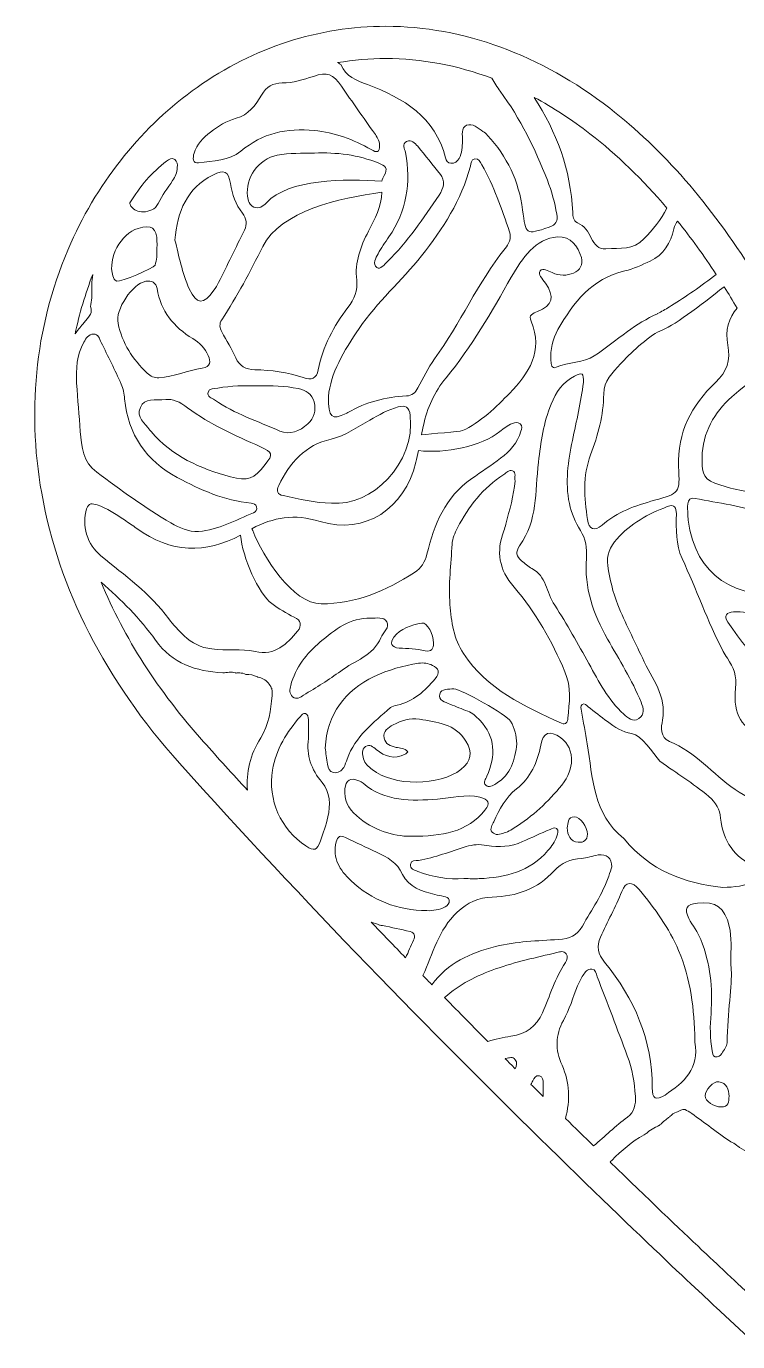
# Model space of a CAD drawing. Extents: x 16 to 8959, y -909 to -91.
# Drawn here: x 5769 to 6210, y -908 to -92 of the extents above; entities that cross this region are included whole.
import ezdxf

# ---------------------------------------------------------------- set-up
doc = ezdxf.new("R2010")
doc.units = 0
doc.header["$MEASUREMENT"] = 0
doc.layers.add('Layer 1', color=7, linetype='Continuous')

# ---------------------------------------------------------------- blocks, each defined once
blk = doc.blocks.new('block 2')
at = {"layer": 'Layer 1', "true_color": 0xffffff}
h = blk.add_hatch(color=7, dxfattribs=at)
h.dxf.hatch_style = 2
edge = h.paths.add_edge_path()
edge.add_spline(control_points=[(6162.1, -547.87), (6160.95, -547.02), (6162.94, -548.79), (6162.1, -547.87), (6162.1, -547.87), (6162.1, -547.87), (6162.1, -547.87)], knot_values=[0, 0, 0, 0, 1, 1, 1, 2, 2, 2, 2], degree=3, periodic=1)
at = {"layer": 'Layer 1', "lineweight": 0}
for points, knots in [([(6643.48, -226.33), (6625.85, -186.9), (6598.75, -153.49), (6565.11, -129.71), (6530.04, -104.91), (6489.53, -91.8), (6447.95, -91.8), (6400.05, -91.8), (6352.03, -109.39), (6309.06, -142.66), (6276.36, -167.98), (6246.49, -202.19), (6220, -244.61), (6193.52, -202.2), (6163.66, -168), (6130.95, -142.67), (6087.98, -109.4), (6039.95, -91.81), (5992.04, -91.8), (5950.47, -91.8), (5909.96, -104.91), (5874.9, -129.69), (5841.25, -153.47), (5814.15, -186.88), (5796.52, -226.31), (5775.14, -274.13), (5768.87, -327.84), (5778.41, -381.63), (5788.97, -441.15), (5817.77, -497.53), (5864, -549.22), (6017.89, -721.22), (6194.96, -885.08), (6196.74, -886.72), (6196.74, -886.72), (6220.01, -908.2), (6220.01, -908.2), (6220.01, -908.2), (6243.28, -886.71), (6243.28, -886.71), (6245.05, -885.08), (6422.13, -721.22), (6576.01, -549.22), (6622.24, -497.54), (6651.03, -441.16), (6661.59, -381.65), (6671.12, -327.86), (6664.86, -274.15), (6643.48, -226.33)], [0, 0, 0, 0, 1, 1, 1, 2, 2, 2, 3, 3, 3, 4, 4, 4, 5, 5, 5, 6, 6, 6, 7, 7, 7, 8, 8, 8, 9, 9, 9, 10, 10, 10, 11, 11, 11, 12, 12, 12, 13, 13, 13, 14, 14, 14, 15, 15, 15, 16, 16, 16, 16]), ([(5992.04, -111.8), (5992.04, -111.8), (5992.05, -111.8), (5992.06, -111.8), (6014.09, -111.81), (6036.21, -115.97), (6057.82, -124.05), (6059.39, -126.81), (6061.11, -129.51), (6063.03, -132.13), (6075.47, -149.11), (6084.61, -167.83), (6092.27, -187.35), (6094.95, -194.19), (6096.74, -201.24), (6098.09, -208.45), (6098.86, -212.58), (6097.59, -215.03), (6093.32, -216.47), (6078.71, -221.37), (6078.86, -221.22), (6076.86, -205.65), (6074.59, -188.06), (6067.3, -172.54), (6055.08, -159.5), (6054.23, -158.59), (6053.32, -157.67), (6052.29, -157), (6049.16, -154.95), (6045.71, -151.77), (6042.13, -153.24), (6038.4, -154.78), (6039.69, -159.43), (6039.56, -162.85), (6039.42, -166.64), (6039.35, -170.4), (6037.48, -173.81), (6036.4, -175.79), (6034.72, -176.94), (6032.38, -176.78), (6030.39, -176.64), (6029.52, -175.29), (6029.08, -173.53), (6022.63, -148.03), (6003.03, -136.42), (5980.61, -128), (5973.73, -125.42), (5967.31, -122.88), (5964.06, -115.57), (5963.44, -115.16), (5962.9, -114.8), (5962.84, -114.74), (5962.65, -114.65), (5962.36, -114.5), (5962.08, -114.36), (5971.95, -112.67), (5981.96, -111.8), (5992.04, -111.8)], [0, 0, 0, 0, 1, 1, 1, 2, 2, 2, 3, 3, 3, 4, 4, 4, 5, 5, 5, 6, 6, 6, 7, 7, 7, 8, 8, 8, 9, 9, 9, 10, 10, 10, 11, 11, 11, 12, 12, 12, 13, 13, 13, 14, 14, 14, 15, 15, 15, 16, 16, 16, 17, 17, 17, 18, 18, 18, 19, 19, 19, 19]), ([(5872.98, -170.6), (5874.76, -165.02), (5878.67, -160.88), (5883.2, -157.44), (5888.01, -153.79), (5893.05, -150.53), (5899.07, -148.89), (5906.67, -146.82), (5911.19, -140.85), (5914.84, -134.47), (5917.79, -129.32), (5922, -126.94), (5927.57, -126.97), (5934.41, -127.01), (5940.69, -125.01), (5947.04, -122.88), (5955.67, -119.97), (5959.26, -121.47), (5964.43, -128.99), (5971.17, -138.8), (5978.08, -148.48), (5984.94, -158.19), (5986.52, -160.43), (5988.04, -162.67), (5988.03, -165.55), (5988.29, -170.29), (5986.3, -170.37), (5982.8, -168.32), (5971.86, -161.92), (5960.2, -157.78), (5947.49, -156.48), (5930.55, -154.75), (5915.39, -158.11), (5901.96, -169.31), (5894.65, -175.41), (5884.74, -175), (5875.83, -176.58), (5872.09, -177.24), (5872.12, -173.29), (5872.98, -170.6)], [0, 0, 0, 0, 1, 1, 1, 2, 2, 2, 3, 3, 3, 4, 4, 4, 5, 5, 5, 6, 6, 6, 7, 7, 7, 8, 8, 8, 9, 9, 9, 10, 10, 10, 11, 11, 11, 12, 12, 12, 13, 13, 13, 13]), ([(6118.7, -158.48), (6135.42, -171.43), (6151.35, -186.86), (6166.46, -204.69), (6162.78, -211.7), (6157.79, -218.05), (6152.15, -223.8), (6145.31, -230.76), (6137.92, -229.2), (6128.53, -230), (6124.19, -230.36), (6121.38, -227.05), (6119.52, -223.26), (6117.56, -219.26), (6115.18, -215.66), (6110.92, -213.69), (6108.18, -212.43), (6108.09, -209.82), (6107.96, -207.27), (6106.69, -180.3), (6097.97, -157.5), (6084.03, -135.92), (6095.87, -142.25), (6107.46, -149.78), (6118.7, -158.48)], [0, 0, 0, 0, 1, 1, 1, 2, 2, 2, 3, 3, 3, 4, 4, 4, 5, 5, 5, 6, 6, 6, 7, 7, 7, 8, 8, 8, 8]), ([(6004.19, -170.05), (6003.77, -167.83), (6001.76, -164.9), (6004.89, -163.3), (6007.91, -161.76), (6010.08, -164.25), (6011.77, -166.25), (6016.6, -171.97), (6021.23, -177.86), (6025.83, -183.77), (6027.1, -185.41), (6027.86, -187.41), (6027.87, -190.43), (6027.2, -191.99), (6026.58, -194.52), (6025.19, -196.51), (6015.18, -210.83), (6005.72, -225.6), (5992.98, -237.79), (5991.09, -239.6), (5988.62, -243.02), (5986.44, -241.49), (5983.46, -239.39), (5985.78, -235.66), (5987.15, -233.03), (5989.08, -229.36), (5991.52, -225.95), (5993.88, -222.51), (6004.84, -206.5), (6007.74, -188.94), (6004.19, -170.05)], [0, 0, 0, 0, 1, 1, 1, 2, 2, 2, 3, 3, 3, 4, 4, 4, 5, 5, 5, 6, 6, 6, 7, 7, 7, 8, 8, 8, 9, 9, 9, 10, 10, 10, 10]), ([(5990.92, -184.49), (5990.31, -185.49), (5989.84, -186.71), (5989.59, -187.95), (5966.72, -186.2), (5931.58, -186.54), (5917.87, -201.34), (5915.78, -203.6), (5913.31, -205.24), (5910.1, -203.99), (5907.17, -202.85), (5906.65, -200.03), (5906.23, -197.31), (5904.5, -185.96), (5912.9, -174.21), (5924.53, -171.8), (5932.16, -170.22), (5939.93, -170.76), (5947.63, -170.52), (5961.36, -169.9), (5974.72, -171.56), (5987.58, -176.69), (5991.6, -178.3), (5993.6, -180.06), (5990.92, -184.49)], [0, 0, 0, 0, 1, 1, 1, 2, 2, 2, 3, 3, 3, 4, 4, 4, 5, 5, 5, 6, 6, 6, 7, 7, 7, 8, 8, 8, 8]), ([(5843.45, -187.01), (5847.33, -182.91), (5851.28, -178.88), (5855.89, -175.54), (5857.37, -174.47), (5859.03, -173.07), (5860.96, -174.38), (5862.71, -175.56), (5862.65, -177.6), (5862.59, -179.49), (5862.5, -182.5), (5861.25, -185.14), (5859.64, -187.59), (5856.56, -192.27), (5853.1, -196.67), (5850.71, -201.82), (5848.97, -205.56), (5845.26, -206.68), (5841.5, -207.05), (5838.35, -206.85), (5835.52, -206.19), (5833.84, -203.39), (5833.42, -202.7), (5833.17, -202), (5833.05, -201.32), (5836.34, -196.39), (5839.81, -191.62), (5843.45, -187.01)], [0, 0, 0, 0, 1, 1, 1, 2, 2, 2, 3, 3, 3, 4, 4, 4, 5, 5, 5, 6, 6, 6, 7, 7, 7, 8, 8, 8, 9, 9, 9, 9]), ([(6065.97, -229.8), (6048.83, -250.99), (6038.32, -276.41), (6022.22, -298.27), (6018.16, -303.78), (6015.16, -310.09), (6011.94, -316.17), (6010.33, -319.21), (6008.4, -321.03), (6004.78, -321.22), (5991.89, -321.92), (5979.62, -324.9), (5968.43, -331.59), (5968.07, -331.8), (5967.68, -331.97), (5967.3, -332.14), (5958.39, -336.26), (5956.3, -334.88), (5956.41, -321.47), (5957.53, -307.58), (5965.89, -293.21), (5975.39, -279.35), (5986.65, -262.92), (6001.75, -249.78), (6014.11, -234.27), (6027.48, -217.49), (6038.9, -199.67), (6044.47, -178.63), (6044.92, -176.91), (6044.92, -174.48), (6047.13, -174.05), (6049.76, -173.53), (6050.57, -176.05), (6051.55, -177.76), (6059.06, -190.88), (6064.01, -205.07), (6068.73, -219.36), (6070.1, -223.5), (6068.29, -226.93), (6065.97, -229.8)], [0, 0, 0, 0, 1, 1, 1, 2, 2, 2, 3, 3, 3, 4, 4, 4, 5, 5, 5, 6, 6, 6, 7, 7, 7, 8, 8, 8, 9, 9, 9, 10, 10, 10, 11, 11, 11, 12, 12, 12, 13, 13, 13, 13]), ([(5904.23, -218.33), (5898.92, -229.2), (5893.58, -240.05), (5888.2, -250.88), (5887.37, -252.56), (5886.3, -254.13), (5885.24, -255.67), (5878.86, -264.86), (5874.71, -264.75), (5870.01, -254.67), (5865.4, -244.8), (5863.67, -234.01), (5861.1, -224.58), (5862.74, -206.63), (5868.42, -192.28), (5884.62, -184.14), (5891.71, -180.58), (5894.35, -181.75), (5895.53, -189.42), (5896.56, -196.16), (5898.91, -202.33), (5902.97, -207.79), (5905.44, -211.12), (5906.07, -214.58), (5904.23, -218.33)], [0, 0, 0, 0, 1, 1, 1, 2, 2, 2, 3, 3, 3, 4, 4, 4, 5, 5, 5, 6, 6, 6, 7, 7, 7, 8, 8, 8, 8]), ([(5915.62, -228.54), (5926.82, -206.39), (5962.9, -198.46), (5989.55, -194.83), (5989.19, -203.6), (5985.15, -211.29), (5981.23, -218.93), (5976.3, -228.56), (5972.56, -238.18), (5973.94, -249.41), (5974.68, -255.53), (5972.28, -261.34), (5968.46, -266.34), (5959.59, -277.93), (5952.83, -290.5), (5950.05, -305.01), (5949.03, -310.34), (5945.75, -311.66), (5940.76, -309.86), (5931.03, -306.34), (5920.85, -305.26), (5910.61, -304.93), (5905.05, -304.75), (5901.2, -302.95), (5898.83, -297.54), (5896.4, -292.01), (5893.17, -286.83), (5890.24, -281.53), (5888.82, -278.96), (5888.48, -276.51), (5890.21, -273.89), (5899.79, -259.4), (5907.81, -243.98), (5915.62, -228.54)], [0, 0, 0, 0, 1, 1, 1, 2, 2, 2, 3, 3, 3, 4, 4, 4, 5, 5, 5, 6, 6, 6, 7, 7, 7, 8, 8, 8, 9, 9, 9, 10, 10, 10, 11, 11, 11, 11]), ([(5838.26, -217.22), (5846.79, -214.62), (5849.89, -216.87), (5849.98, -225.72), (5849.99, -226.76), (5849.98, -227.8), (5849.98, -228.85), (5849.94, -228.85), (5849.91, -228.85), (5849.87, -228.85), (5849.87, -230.93), (5850.01, -233.03), (5849.83, -235.1), (5849.68, -236.75), (5849.35, -238.44), (5848.74, -239.96), (5847.9, -242.07), (5827.3, -250.61), (5825.09, -249.97), (5823.41, -249.49), (5822.98, -248.08), (5822.56, -246.69), (5819.28, -235.74), (5827.39, -220.55), (5838.26, -217.22)], [0, 0, 0, 0, 1, 1, 1, 2, 2, 2, 3, 3, 3, 4, 4, 4, 5, 5, 5, 6, 6, 6, 7, 7, 7, 8, 8, 8, 8]), ([(6173.06, -212.7), (6181.32, -223.02), (6189.33, -234.08), (6197.07, -245.86), (6187.68, -252.88), (6178.07, -259.7), (6169.31, -265.12), (6168.87, -265.39), (6168.42, -265.66), (6167.99, -265.93), (6165.47, -267.46), (6163.02, -268.88), (6160.68, -270.14), (6160.63, -270.17), (6160.58, -270.2), (6160.52, -270.23), (6153.89, -273.17), (6147.75, -277.1), (6141.91, -281.28), (6141.9, -281.29), (6141.89, -281.29), (6141.88, -281.3), (6141.88, -281.3), (6141.88, -281.3), (6141.88, -281.3), (6134.73, -286.42), (6128.02, -291.88), (6121.39, -296.27), (6114.71, -300.69), (6105.32, -299.91), (6097.62, -303.44), (6094.91, -304.69), (6094.59, -301.41), (6094.43, -299.39), (6093.88, -292.5), (6095.54, -285.94), (6098.83, -280.08), (6108.33, -263.14), (6119.83, -248.4), (6140.28, -243.65), (6145.72, -242.39), (6150.91, -239.87), (6156.03, -237.52), (6164.52, -233.63), (6168.68, -226.21), (6170.74, -217.58), (6171.24, -215.48), (6171.95, -213.88), (6173.06, -212.7)], [0, 0, 0, 0, 1, 1, 1, 2, 2, 2, 3, 3, 3, 4, 4, 4, 5, 5, 5, 6, 6, 6, 7, 7, 7, 8, 8, 8, 9, 9, 9, 10, 10, 10, 11, 11, 11, 12, 12, 12, 13, 13, 13, 14, 14, 14, 15, 15, 15, 16, 16, 16, 16]), ([(6088.07, -247.18), (6088.98, -248.58), (6090.03, -249.89), (6091.01, -251.24), (6096.96, -259.49), (6095.52, -265), (6086.14, -268.78), (6083.17, -269.98), (6080.45, -270.89), (6082.13, -274.83), (6090.09, -293.49), (6080.72, -307.18), (6068.71, -319.64), (6061.2, -327.43), (6049.98, -338.28), (6039.66, -342.64), (6037.58, -343.52), (6020.3, -344.65), (6014.08, -345.33), (6014.45, -343.43), (6014.84, -341.54), (6015.27, -339.66), (6017.74, -328.74), (6022.07, -318.75), (6029.36, -309.97), (6045.31, -290.75), (6057.57, -269.08), (6069.88, -247.48), (6076.51, -235.83), (6085.04, -223.42), (6098.52, -222.5), (6106.84, -221.92), (6111.21, -228.41), (6113.35, -235.24), (6116.19, -244.29), (6103.61, -248.93), (6095.25, -244.64), (6093.96, -243.98), (6092.56, -243.51), (6091.18, -243.02), (6089.95, -242.58), (6088.61, -242.41), (6087.79, -243.64), (6087.02, -244.79), (6087.34, -246.09), (6088.07, -247.18)], [0, 0, 0, 0, 1, 1, 1, 2, 2, 2, 3, 3, 3, 4, 4, 4, 5, 5, 5, 6, 6, 6, 7, 7, 7, 8, 8, 8, 9, 9, 9, 10, 10, 10, 11, 11, 11, 12, 12, 12, 13, 13, 13, 14, 14, 14, 15, 15, 15, 15]), ([(5810.08, -245.8), (5809.96, -247.93), (5809.63, -250.05), (5809.52, -252.18), (5809.42, -254.2), (5809.69, -257.64), (5809.52, -260.29), (5809.41, -262.21), (5809.12, -264.05), (5808.64, -265.77), (5810.12, -269.43), (5808.75, -271.06), (5803.98, -276.61), (5802.26, -278.6), (5800.66, -280.64), (5799.2, -282.72), (5801.83, -270.12), (5805.46, -257.78), (5810.08, -245.8)], [0, 0, 0, 0, 1, 1, 1, 2, 2, 2, 3, 3, 3, 4, 4, 4, 5, 5, 5, 6, 6, 6, 6]), ([(5872.2, -285.63), (5876.21, -288.09), (5879.84, -291.59), (5881.8, -296.16), (5883.45, -299.97), (5883.24, -303), (5878.08, -303.93), (5869.05, -305.56), (5860.45, -309.18), (5851.22, -309.9), (5848.3, -310.11), (5845.97, -309.01), (5843.86, -307.03), (5834.77, -298.52), (5828.41, -288.45), (5825.78, -276.17), (5823.96, -267.68), (5834.59, -251.53), (5843.07, -250.08), (5846.68, -249.46), (5849.43, -250.82), (5850.04, -254.61), (5852.29, -268.67), (5860.31, -278.37), (5872.2, -285.63)], [0, 0, 0, 0, 1, 1, 1, 2, 2, 2, 3, 3, 3, 4, 4, 4, 5, 5, 5, 6, 6, 6, 7, 7, 7, 8, 8, 8, 8]), ([(6210, -266.69), (6204.75, -272.76), (6202.52, -280.67), (6204.24, -289.61), (6206.1, -299.27), (6203.73, -306.01), (6196.55, -312.84), (6181.82, -326.87), (6172.74, -343.97), (6173.7, -365.1), (6174.45, -381.58), (6174.56, -381.61), (6158.7, -386), (6146.95, -389.24), (6135.61, -393.12), (6126.17, -401.42), (6121.49, -405.54), (6118.07, -404.24), (6117.13, -397.89), (6115.12, -384.45), (6114.07, -371.02), (6119.06, -357.77), (6123.63, -345.63), (6127.19, -333.18), (6127.19, -319.99), (6127.2, -311.9), (6132.84, -306.74), (6137.69, -301.35), (6142.86, -295.62), (6154.88, -284.19), (6161.96, -280.98), (6169.47, -278.79), (6187.18, -265.03), (6201.94, -253.45), (6204.66, -257.77), (6207.35, -262.19), (6210, -266.69)], [0, 0, 0, 0, 1, 1, 1, 2, 2, 2, 3, 3, 3, 4, 4, 4, 5, 5, 5, 6, 6, 6, 7, 7, 7, 8, 8, 8, 9, 9, 9, 10, 10, 10, 11, 11, 11, 12, 12, 12, 12]), ([(5800.09, -313.39), (5799.58, -304.62), (5800.21, -295.81), (5804.59, -287.83), (5805.89, -285.45), (5807.53, -282.91), (5810.56, -282.82), (5813.73, -282.72), (5814.28, -285.82), (5815.33, -287.96), (5819.59, -296.56), (5823.88, -305.16), (5827.81, -313.92), (5829.06, -316.7), (5829.58, -319.93), (5829.88, -323.01), (5832.09, -345.15), (5843.28, -361.53), (5862.6, -371.83), (5876.94, -379.48), (5891.86, -386.22), (5908.46, -387.79), (5909.94, -387.93), (5911.44, -388.28), (5911.8, -390.06), (5912.12, -391.69), (5911.41, -393.11), (5909.97, -393.7), (5898.81, -398.24), (5888.18, -404.38), (5875.83, -405.32), (5869.4, -405.66), (5863.92, -403.05), (5858.65, -400), (5842.53, -390.67), (5827.56, -379.62), (5812.59, -368.61), (5804.2, -362.44), (5802.94, -352.72), (5802.38, -343.33), (5801.79, -333.33), (5800.68, -323.38), (5800.09, -313.39)], [0, 0, 0, 0, 1, 1, 1, 2, 2, 2, 3, 3, 3, 4, 4, 4, 5, 5, 5, 6, 6, 6, 7, 7, 7, 8, 8, 8, 9, 9, 9, 10, 10, 10, 11, 11, 11, 12, 12, 12, 13, 13, 13, 14, 14, 14, 14]), ([(6307.31, -302.25), (6300.56, -306.89), (6293.16, -310.29), (6285.75, -313.68), (6274.73, -318.72), (6263.95, -324.19), (6253.56, -330.48), (6237.25, -340.36), (6229.14, -353.93), (6232.82, -373.37), (6233.09, -374.79), (6233.26, -376.28), (6233.15, -377.72), (6232.9, -380.91), (6231.32, -382.71), (6227.83, -382.3), (6217.02, -381.02), (6206.4, -379.1), (6196.1, -375.37), (6188.1, -372.47), (6187.99, -366.23), (6188.29, -359.43), (6188.38, -343.97), (6195.99, -331.52), (6206.69, -321.74), (6229.39, -300.99), (6256.59, -290.25), (6287.56, -289.9), (6293.86, -289.83), (6300, -291.25), (6306.05, -292.92), (6308.24, -293.53), (6310.71, -294.1), (6311.04, -296.97), (6311.36, -299.74), (6309.21, -300.94), (6307.31, -302.25)], [0, 0, 0, 0, 1, 1, 1, 2, 2, 2, 3, 3, 3, 4, 4, 4, 5, 5, 5, 6, 6, 6, 7, 7, 7, 8, 8, 8, 9, 9, 9, 10, 10, 10, 11, 11, 11, 12, 12, 12, 12]), ([(6105.91, -387.99), (6107.17, -394.02), (6109.48, -399.54), (6112.74, -404.7), (6116.1, -410.02), (6116.93, -415.55), (6116.43, -421.97), (6115, -440.06), (6120.78, -456.52), (6129.57, -472.09), (6136.85, -485), (6144.79, -497.55), (6150.43, -511.35), (6152, -515.18), (6152.71, -518.94), (6148.95, -521.46), (6145.22, -523.95), (6142.25, -521.04), (6139.61, -518.66), (6129.93, -509.95), (6124.26, -498.43), (6118.03, -487.35), (6111.17, -475.15), (6104.43, -462.89), (6096.82, -451.13), (6091.39, -442.73), (6091.63, -433.07), (6082.65, -428.36), (6080.28, -427.13), (6078.28, -425.18), (6076.18, -423.47), (6072.89, -420.81), (6072.42, -417.98), (6075, -414.29), (6086.4, -397.89), (6084.44, -381.68), (6086.76, -362.22), (6088.23, -349.96), (6089.83, -337.82), (6094.61, -326.29), (6097.66, -318.92), (6101.85, -312.64), (6109.12, -308.9), (6113.93, -306.42), (6114.89, -307.12), (6114.65, -312.84), (6113.17, -324.84), (6110.24, -336.82), (6107.76, -348.88), (6105.1, -361.8), (6103.14, -374.76), (6105.91, -387.99)], [0, 0, 0, 0, 1, 1, 1, 2, 2, 2, 3, 3, 3, 4, 4, 4, 5, 5, 5, 6, 6, 6, 7, 7, 7, 8, 8, 8, 9, 9, 9, 10, 10, 10, 11, 11, 11, 12, 12, 12, 13, 13, 13, 14, 14, 14, 15, 15, 15, 16, 16, 16, 17, 17, 17, 17]), ([(5885.69, -323.72), (5883.96, -322.52), (5880.81, -321.63), (5881.69, -318.87), (5882.46, -316.47), (5885.48, -316.7), (5887.68, -316.33), (5895.93, -314.92), (5904.25, -314.62), (5912.61, -315), (5920.97, -314.61), (5929.26, -315.05), (5937.5, -316.66), (5942.44, -317.62), (5946.1, -319.99), (5947.46, -324.94), (5948.88, -330.18), (5947.71, -334.87), (5943.55, -338.59), (5938.54, -343.08), (5932.18, -345.71), (5926.24, -343.04), (5912.59, -336.91), (5898.16, -332.31), (5885.69, -323.72)], [0, 0, 0, 0, 1, 1, 1, 2, 2, 2, 3, 3, 3, 4, 4, 4, 5, 5, 5, 6, 6, 6, 7, 7, 7, 8, 8, 8, 8]), ([(5839.68, -328.36), (5842.4, -322.27), (5848.46, -324.02), (5855.53, -323.5), (5859.5, -322.72), (5864.2, -324.96), (5868.99, -328.59), (5882.73, -339), (5898.61, -345.62), (5914.14, -352.79), (5921.97, -356.41), (5922.27, -357.06), (5917.11, -363.84), (5910.29, -372.82), (5906.26, -374.37), (5895.59, -371.42), (5876.81, -366.23), (5859.33, -358.69), (5846.35, -343.32), (5846.08, -343), (5845.72, -342.75), (5845.49, -342.41), (5842.57, -338.11), (5836.85, -334.66), (5839.68, -328.36)], [0, 0, 0, 0, 1, 1, 1, 2, 2, 2, 3, 3, 3, 4, 4, 4, 5, 5, 5, 6, 6, 6, 7, 7, 7, 8, 8, 8, 8]), ([(5925.59, -376.82), (5932.38, -362.64), (5941.92, -351.72), (5958.02, -347.99), (5966.93, -345.93), (5974.29, -340.59), (5982.08, -336.16), (5987.7, -332.97), (5993.36, -329.77), (5999.67, -328.07), (6004.2, -326.85), (6006.48, -327.97), (6007.1, -333.26), (6010.53, -362.93), (5983.02, -390.4), (5958.29, -387.67), (5947.9, -387.87), (5938.25, -384.94), (5928.43, -383.06), (5924.4, -382.29), (5923.93, -380.3), (5925.59, -376.82)], [0, 0, 0, 0, 1, 1, 1, 2, 2, 2, 3, 3, 3, 4, 4, 4, 5, 5, 5, 6, 6, 6, 7, 7, 7, 7]), ([(6017.54, -419.36), (6016.33, -424.46), (6014.02, -428.01), (6009.72, -430.75), (5992.03, -442.05), (5973.41, -450.38), (5951.84, -450.25), (5934.11, -450.14), (5915.98, -421.26), (5909.39, -404.8), (5909.2, -404.32), (5909.02, -403.94), (5908.84, -403.6), (5922.28, -396.49), (5934.98, -394.21), (5951.16, -399.11), (5979.26, -407.62), (6003.7, -391.1), (6010.65, -362.36), (6011.23, -359.97), (6011.73, -357.56), (6012.21, -355.14), (6029.01, -357.19), (6051.21, -352.27), (6062.68, -343.38), (6065.17, -341.46), (6067.55, -339.43), (6070.54, -338.32), (6072.15, -337.72), (6073.82, -337.36), (6075.3, -338.53), (6076.96, -339.84), (6076.27, -341.59), (6075.81, -343.16), (6073.7, -350.28), (6069.02, -355.59), (6063.25, -359.91), (6057.4, -364.28), (6051.3, -368.33), (6045.3, -372.52), (6028.96, -383.92), (6021.94, -400.96), (6017.54, -419.36)], [0, 0, 0, 0, 1, 1, 1, 2, 2, 2, 3, 3, 3, 4, 4, 4, 5, 5, 5, 6, 6, 6, 7, 7, 7, 8, 8, 8, 9, 9, 9, 10, 10, 10, 11, 11, 11, 12, 12, 12, 13, 13, 13, 14, 14, 14, 14]), ([(6072.18, -373.98), (6071.42, -383.09), (6068.72, -391.88), (6066.47, -400.77), (6066.11, -402.19), (6065.76, -403.61), (6065.25, -404.98), (6060.39, -417.93), (6062.02, -428.83), (6071.64, -439.98), (6085, -455.46), (6095.14, -473.36), (6103.14, -492.37), (6107.17, -501.93), (6105.92, -511.56), (6105, -521.29), (6104.78, -523.59), (6103.82, -525.65), (6100.97, -524.34), (6078.01, -513.74), (6054.73, -503.51), (6040.16, -481.15), (6034.16, -471.94), (6032.62, -461.34), (6031.78, -450.69), (6030.79, -438.17), (6032.46, -425.69), (6033.12, -413.21), (6033.3, -409.61), (6034.82, -406.33), (6036.43, -403.16), (6043.29, -389.74), (6052.42, -378.27), (6065.18, -369.96), (6066.87, -368.86), (6068.55, -366.64), (6070.64, -367.62), (6073.19, -368.82), (6071.68, -371.73), (6072.18, -373.98)], [0, 0, 0, 0, 1, 1, 1, 2, 2, 2, 3, 3, 3, 4, 4, 4, 5, 5, 5, 6, 6, 6, 7, 7, 7, 8, 8, 8, 9, 9, 9, 10, 10, 10, 11, 11, 11, 12, 12, 12, 13, 13, 13, 13]), ([(5806.26, -391.23), (5807.47, -387.44), (5810, -387.91), (5812.75, -388.86), (5818.92, -391.02), (5824.37, -394.53), (5829.74, -398.16), (5832.34, -399.92), (5834.94, -401.66), (5837.47, -403.5), (5858.38, -418.75), (5880.34, -419.33), (5901.82, -407.57), (5902.97, -421.48), (5913.05, -444.07), (5921.24, -450.11), (5925.63, -453.34), (5930.23, -456.21), (5935.17, -458.51), (5939.5, -460.53), (5939.96, -463.84), (5937.24, -467.14), (5930.48, -475.34), (5923.35, -482.59), (5910.9, -479.87), (5902.15, -477.96), (5893.02, -479.38), (5884.05, -478.25), (5877.17, -477.38), (5871.66, -474.67), (5866.88, -470.16), (5863.4, -466.88), (5860.09, -463.32), (5857.25, -459.48), (5845.68, -443.78), (5829.98, -432.58), (5815.14, -420.45), (5806.74, -413.6), (5803, -401.46), (5806.26, -391.23)], [0, 0, 0, 0, 1, 1, 1, 2, 2, 2, 3, 3, 3, 4, 4, 4, 5, 5, 5, 6, 6, 6, 7, 7, 7, 8, 8, 8, 9, 9, 9, 10, 10, 10, 11, 11, 11, 12, 12, 12, 13, 13, 13, 13]), ([(6175.83, -422.15), (6184.8, -441.18), (6191.53, -461.18), (6201.41, -479.78), (6202.19, -481.26), (6203.05, -482.7), (6204, -484.07), (6207.88, -489.66), (6209.85, -495.19), (6209.1, -502.59), (6207.38, -519.6), (6212.34, -526.83), (6227.88, -533.91), (6239.25, -539.09), (6251.17, -541.99), (6263.68, -541.83), (6275.18, -541.67), (6286.63, -542.48), (6298.09, -543.08), (6304.65, -543.42), (6306.65, -546.05), (6304.62, -552.43), (6301.47, -562.37), (6295.25, -569.44), (6285.18, -573.01), (6274.19, -576.91), (6262.8, -577.85), (6251.3, -578.23), (6235.73, -578.64), (6221.72, -574.23), (6208.82, -565.5), (6194.48, -555.81), (6184.33, -542.11), (6168, -535.6), (6162.03, -533.21), (6162.89, -526.67), (6163.67, -522.41), (6166.44, -507.13), (6157.24, -496.98), (6151.21, -483.85), (6146.16, -472.84), (6140.48, -462.12), (6135.98, -450.85), (6132.85, -443.03), (6131, -434.93), (6129.71, -426.65), (6128.7, -420.11), (6131.22, -414.76), (6135.37, -410.03), (6143.88, -400.33), (6154.88, -394.49), (6166.68, -389.89), (6171.23, -388.12), (6172.3, -390.57), (6172.29, -394.39), (6172.25, -403.81), (6171.78, -413.55), (6175.83, -422.15)], [0, 0, 0, 0, 1, 1, 1, 2, 2, 2, 3, 3, 3, 4, 4, 4, 5, 5, 5, 6, 6, 6, 7, 7, 7, 8, 8, 8, 9, 9, 9, 10, 10, 10, 11, 11, 11, 12, 12, 12, 13, 13, 13, 14, 14, 14, 15, 15, 15, 16, 16, 16, 17, 17, 17, 18, 18, 18, 19, 19, 19, 19]), ([(6227.45, -394.15), (6231.78, -395.48), (6235.13, -398.1), (6237.85, -401.78), (6245.75, -412.46), (6248.71, -424.59), (6248.97, -437.63), (6249.05, -441.73), (6247.31, -443.85), (6243.24, -444.24), (6209.19, -447.51), (6184.27, -433.62), (6179.65, -398.22), (6179.49, -396.98), (6179.51, -395.72), (6179.44, -394.47), (6179.41, -394.47), (6179.37, -394.47), (6179.34, -394.47), (6179.34, -392.4), (6179.23, -390.32), (6179.36, -388.26), (6179.54, -385.37), (6181.06, -384.32), (6184, -384.88), (6198.56, -387.61), (6213.24, -389.77), (6227.45, -394.15)], [0, 0, 0, 0, 1, 1, 1, 2, 2, 2, 3, 3, 3, 4, 4, 4, 5, 5, 5, 6, 6, 6, 7, 7, 7, 8, 8, 8, 9, 9, 9, 9]), ([(5906.13, -565.98), (5897.01, -556), (5887.92, -545.95), (5878.91, -535.88), (5850.78, -504.44), (5829.51, -471.26), (5815.27, -436.74), (5827.73, -447.68), (5839.44, -459.42), (5849.15, -472.86), (5859.68, -487.43), (5874.06, -492.18), (5890.85, -492.99), (5893.3, -493.11), (5896.28, -492.19), (5898.57, -493.1), (5898.78, -493.12), (5898.99, -493.16), (5899.2, -493.19), (5899.91, -493.02), (5900.62, -493), (5901.34, -493.14), (5902.66, -493.11), (5903.91, -493.42), (5905.1, -494.06), (5905.12, -494.07), (5905.14, -494.09), (5905.17, -494.11), (5907.66, -494.14), (5909.9, -494.41), (5912.15, -495.53), (5912.16, -495.53), (5912.16, -495.53), (5912.16, -495.53), (5912.33, -495.59), (5912.49, -495.67), (5912.66, -495.73), (5913.83, -495.95), (5914.98, -496.33), (5916.09, -496.92), (5918.44, -498.18), (5920.05, -500.17), (5920.87, -502.4), (5921.37, -502.98), (5921.44, -503.75), (5921.41, -504.54), (5921.52, -505.38), (5921.53, -506.22), (5921.43, -507.06), (5921.43, -507.06), (5921.43, -507.06), (5921.43, -507.06), (5920.53, -516.53), (5919.6, -524.97), (5914.33, -533.42), (5907.79, -543.91), (5905.21, -555.18), (5906.13, -565.98)], [0, 0, 0, 0, 1, 1, 1, 2, 2, 2, 3, 3, 3, 4, 4, 4, 5, 5, 5, 6, 6, 6, 7, 7, 7, 8, 8, 8, 9, 9, 9, 10, 10, 10, 11, 11, 11, 12, 12, 12, 13, 13, 13, 14, 14, 14, 15, 15, 15, 16, 16, 16, 17, 17, 17, 18, 18, 18, 19, 19, 19, 19]), ([(6285.65, -486.76), (6290.44, -486.86), (6295.21, -487.52), (6299.99, -487.94), (6301.82, -488.1), (6304.08, -487.78), (6304.75, -490.06), (6305.5, -492.6), (6303.46, -493.85), (6301.64, -494.88), (6292.85, -499.89), (6283.04, -500.75), (6273.25, -501.66), (6271.8, -501.79), (6270.33, -501.68), (6268.87, -501.68), (6237.73, -503.91), (6219.77, -484.81), (6204.32, -461.72), (6201.58, -457.63), (6203.25, -455.4), (6207.85, -455.26), (6218.81, -454.92), (6228.82, -458.14), (6236.28, -466.09), (6249.79, -480.49), (6266.45, -486.35), (6285.65, -486.76)], [0, 0, 0, 0, 1, 1, 1, 2, 2, 2, 3, 3, 3, 4, 4, 4, 5, 5, 5, 6, 6, 6, 7, 7, 7, 8, 8, 8, 9, 9, 9, 9]), ([(5988.94, -471.27), (5984.19, -482.51), (5972.61, -485.49), (5963.97, -491.96), (5956.66, -497.44), (5948.74, -502.12), (5940.97, -506.96), (5938.98, -508.2), (5936.49, -510.03), (5934.11, -507.9), (5932.03, -506.04), (5932.33, -503.25), (5932.96, -500.83), (5935.88, -489.71), (5942.82, -481.14), (5951.33, -473.91), (5960.41, -466.21), (5969.85, -458.85), (5982.65, -459.04), (5986.24, -459.28), (5990.82, -458.09), (5992.63, -461.36), (5994.67, -465.04), (5990.35, -467.95), (5988.94, -471.27)], [0, 0, 0, 0, 1, 1, 1, 2, 2, 2, 3, 3, 3, 4, 4, 4, 5, 5, 5, 6, 6, 6, 7, 7, 7, 8, 8, 8, 8]), ([(6021.6, -474.59), (6021.49, -478.01), (6020.43, -480.31), (6016.31, -479.37), (6011.02, -478.17), (6005.62, -478.05), (6000.23, -477.7), (5995.55, -477.4), (5994.19, -474.55), (5996.92, -471.03), (6001.27, -465.43), (6007.75, -463.41), (6014.31, -462.21), (6017.57, -461.61), (6021.69, -469.11), (6021.6, -474.59)], [0, 0, 0, 0, 1, 1, 1, 2, 2, 2, 3, 3, 3, 4, 4, 4, 5, 5, 5, 5]), ([(5955.74, -549.84), (5955.08, -546.36), (5954.79, -542.81), (5954.4, -539.79), (5955.45, -518.35), (5966.58, -504.23), (5984.83, -495.36), (5993.48, -491.15), (6002.81, -488.67), (6012.35, -487.15), (6015.39, -486.67), (6018.23, -487.09), (6020.88, -488.43), (6024.77, -490.39), (6025.96, -492.76), (6022.67, -496.74), (6016.26, -504.49), (6009.04, -510.82), (5998.94, -513.13), (5997.53, -513.46), (5995.89, -513.77), (5994.87, -514.67), (5984.31, -523.93), (5973.06, -532.65), (5967.99, -546.55), (5967.35, -548.31), (5966.87, -550.19), (5965.87, -551.73), (5964.46, -553.92), (5962.28, -555.41), (5959.54, -555.01), (5956.74, -554.61), (5956.16, -552.05), (5955.74, -549.84)], [0, 0, 0, 0, 1, 1, 1, 2, 2, 2, 3, 3, 3, 4, 4, 4, 5, 5, 5, 6, 6, 6, 7, 7, 7, 8, 8, 8, 9, 9, 9, 10, 10, 10, 11, 11, 11, 11]), ([(6025.47, -506.21), (6026.44, -502.87), (6030.96, -503.08), (6034.27, -503.09), (6038.96, -503.1), (6066.93, -519.18), (6069.45, -523.17), (6072.09, -527.34), (6072.92, -532.04), (6073.35, -537.07), (6072.1, -546.84), (6069.78, -556.26), (6060.31, -561.88), (6058.44, -562.99), (6056.05, -564.74), (6054.01, -562.88), (6052.11, -561.15), (6053.98, -558.95), (6054.75, -557.16), (6060.13, -544.66), (6060.25, -532.96), (6050.24, -522.42), (6048.03, -520.1), (6045.83, -518.05), (6042.83, -516.89), (6039.14, -515.47), (6035.44, -514.06), (6031.81, -512.48), (6028.86, -511.19), (6024.31, -510.17), (6025.47, -506.21)], [0, 0, 0, 0, 1, 1, 1, 2, 2, 2, 3, 3, 3, 4, 4, 4, 5, 5, 5, 6, 6, 6, 7, 7, 7, 8, 8, 8, 9, 9, 9, 10, 10, 10, 10]), ([(6201.13, -626.22), (6177.17, -623.73), (6155.91, -615.62), (6140.06, -596.37), (6139.92, -596.21), (6139.83, -596.01), (6139.67, -595.88), (6120.54, -580.75), (6120.44, -558.28), (6116.98, -537.1), (6115.87, -530.31), (6114.52, -523.56), (6113.35, -516.78), (6113.11, -515.4), (6112.43, -513.62), (6113.82, -512.7), (6115.34, -511.69), (6116.45, -513.31), (6117.57, -514.16), (6121.55, -517.2), (6125.46, -520.33), (6129.49, -523.29), (6134.05, -526.65), (6138.8, -529.94), (6144.5, -530.71), (6150.8, -531.57), (6157.59, -542.95), (6162.1, -547.87), (6173.21, -556.04), (6181.99, -561.01), (6192.5, -569.88), (6196.87, -573.57), (6199.25, -577.95), (6199.79, -583.18), (6201.27, -597.54), (6208.22, -607.7), (6221.52, -613.51), (6223.57, -614.41), (6225.97, -615.51), (6225.8, -618.32), (6225.65, -620.9), (6223.08, -621.18), (6221.31, -622.11), (6215.02, -625.42), (6208.23, -626.2), (6201.13, -626.22)], [0, 0, 0, 0, 1, 1, 1, 2, 2, 2, 3, 3, 3, 4, 4, 4, 5, 5, 5, 6, 6, 6, 7, 7, 7, 8, 8, 8, 9, 9, 9, 10, 10, 10, 11, 11, 11, 12, 12, 12, 13, 13, 13, 14, 14, 14, 15, 15, 15, 15]), ([(5956.06, -582.5), (5954.98, -587.56), (5953.1, -592.47), (5951.37, -597.37), (5949.25, -603.39), (5947.65, -603.88), (5942.41, -600.52), (5926.83, -590.53), (5918.58, -571.66), (5921.67, -553.46), (5923.88, -540.44), (5930.52, -529.79), (5939.05, -520.1), (5939.85, -519.18), (5940.73, -517.91), (5942.11, -518.36), (5943.72, -518.9), (5943.91, -520.6), (5943.95, -522.02), (5944.05, -525.98), (5943.99, -529.94), (5943.99, -533.89), (5942.43, -544.31), (5945.75, -553.08), (5952.41, -561.06), (5957.65, -567.33), (5957.65, -574.99), (5956.06, -582.5)], [0, 0, 0, 0, 1, 1, 1, 2, 2, 2, 3, 3, 3, 4, 4, 4, 5, 5, 5, 6, 6, 6, 7, 7, 7, 8, 8, 8, 9, 9, 9, 9]), ([(5998.35, -539.31), (5994.89, -538.6), (5991.69, -537.36), (5990.96, -533.52), (5990.14, -529.2), (5993.32, -527.11), (5996.52, -525.4), (6001.6, -522.68), (6007.1, -521), (6012.82, -521.89), (6023.7, -523.58), (6035.03, -524.68), (6041.69, -535.47), (6046.02, -542.48), (6045.07, -547.85), (6038.6, -553.02), (6025.53, -563.5), (5996.56, -563.54), (5983.56, -553.08), (5981.28, -551.24), (5978.87, -549.36), (5978.17, -546.35), (5977.56, -543.76), (5976.74, -540.69), (5979.39, -538.83), (5981.94, -537.05), (5984.07, -539.04), (5986.05, -540.65), (5991.45, -545.04), (5997.28, -547.05), (6003.98, -543.63), (6004.5, -543.36), (6004.88, -542.81), (6005.71, -542.03), (6003.33, -539.77), (6000.74, -539.79), (5998.35, -539.31)], [0, 0, 0, 0, 1, 1, 1, 2, 2, 2, 3, 3, 3, 4, 4, 4, 5, 5, 5, 6, 6, 6, 7, 7, 7, 8, 8, 8, 9, 9, 9, 10, 10, 10, 11, 11, 11, 12, 12, 12, 12]), ([(6069.49, -590.62), (6068.24, -591.35), (6066.91, -592.03), (6065.53, -592.45), (6062.94, -593.26), (6059.95, -594.24), (6057.94, -591.87), (6056.22, -589.84), (6058.15, -587.51), (6059.02, -585.49), (6062.34, -577.76), (6066.42, -570.46), (6073.09, -565.11), (6081.89, -558.04), (6086.17, -548.68), (6088.11, -537.86), (6089.51, -530.01), (6093.94, -528.44), (6100.34, -533.26), (6105.48, -537.13), (6107.45, -541.11), (6107.13, -549.06), (6106.86, -553.9), (6103.91, -559.69), (6099.67, -564.64), (6090.96, -574.81), (6081.14, -583.81), (6069.49, -590.62)], [0, 0, 0, 0, 1, 1, 1, 2, 2, 2, 3, 3, 3, 4, 4, 4, 5, 5, 5, 6, 6, 6, 7, 7, 7, 8, 8, 8, 9, 9, 9, 9]), ([(6162.1, -547.87), (6160.95, -547.02), (6162.94, -548.79), (6162.1, -547.87), (6162.1, -547.87), (6162.1, -547.87), (6162.1, -547.87)], [0, 0, 0, 0, 1, 1, 1, 2, 2, 2, 2]), ([(5977.89, -561.58), (5991.56, -573.17), (6007.76, -572.68), (6024.16, -571.38), (6032.83, -570.7), (6041.42, -568.21), (6050.23, -570.27), (6055.9, -571.59), (6057.06, -573.9), (6053.52, -578.28), (6048.29, -584.74), (6041.39, -589.41), (6033.51, -591.55), (6025.93, -593.6), (6017.98, -594.61), (6007.46, -594.5), (5996.39, -594.55), (5984.09, -590.83), (5973.73, -581.69), (5968.78, -577.32), (5965.97, -571.89), (5966.6, -565.15), (5967.12, -559.54), (5970.05, -557.88), (5975.18, -560.04), (5976.14, -560.44), (5977.11, -560.92), (5977.89, -561.58)], [0, 0, 0, 0, 1, 1, 1, 2, 2, 2, 3, 3, 3, 4, 4, 4, 5, 5, 5, 6, 6, 6, 7, 7, 7, 8, 8, 8, 9, 9, 9, 9]), ([(6109.07, -582.43), (6112.56, -582.34), (6117.27, -588.9), (6117.12, -593.19), (6117, -596.89), (6114.85, -598.54), (6111.44, -598.25), (6106.12, -597.79), (6104.94, -593.81), (6104.44, -589.17), (6105.33, -586.57), (6104.47, -582.54), (6109.07, -582.43)], [0, 0, 0, 0, 1, 1, 1, 2, 2, 2, 3, 3, 3, 4, 4, 4, 4]), ([(5961.2, -598.05), (5962.09, -594.44), (5963.68, -593.7), (5966.99, -595.32), (5973.36, -598.46), (5979.81, -601.42), (5986.27, -604.36), (5992.98, -607.43), (5998.91, -610.84), (6002.38, -618.21), (6006.15, -626.2), (6014.43, -628.66), (6022.47, -630.67), (6024.29, -631.13), (6026.15, -631.43), (6027.98, -631.87), (6029.39, -632.21), (6031.06, -632.45), (6031.3, -634.23), (6031.55, -636.09), (6030.43, -637.48), (6028.89, -638.3), (6025.32, -640.2), (6021.4, -640.77), (6017.45, -640.68), (5999.31, -640.42), (5983.4, -634.39), (5970.22, -621.95), (5963.47, -615.58), (5958.71, -608.16), (5961.2, -598.05)], [0, 0, 0, 0, 1, 1, 1, 2, 2, 2, 3, 3, 3, 4, 4, 4, 5, 5, 5, 6, 6, 6, 7, 7, 7, 8, 8, 8, 9, 9, 9, 10, 10, 10, 10]), ([(6007.3, -611.93), (6007.67, -609.14), (6010.43, -609.78), (6012.37, -609.46), (6022.52, -607.81), (6032, -603.9), (6041.76, -600.94), (6046.04, -599.64), (6050.22, -599.35), (6054.68, -600.19), (6062.19, -601.6), (6069.63, -601), (6076.73, -597.85), (6082.44, -595.31), (6088.15, -592.76), (6093.88, -590.28), (6095.17, -589.73), (6096.68, -588.6), (6097.95, -589.72), (6099.43, -591.02), (6098.53, -592.89), (6098.07, -594.42), (6097.05, -597.88), (6094.95, -600.68), (6092.61, -603.41), (6081.36, -616.55), (6066.28, -620.14), (6049.99, -620.79), (6047.07, -620.9), (6044.15, -620.8), (6040.37, -620.8), (6031.09, -621.47), (6021.27, -619.88), (6011.79, -616.31), (6009.74, -615.54), (6006.91, -614.87), (6007.3, -611.93)], [0, 0, 0, 0, 1, 1, 1, 2, 2, 2, 3, 3, 3, 4, 4, 4, 5, 5, 5, 6, 6, 6, 7, 7, 7, 8, 8, 8, 9, 9, 9, 10, 10, 10, 11, 11, 11, 12, 12, 12, 12]), ([(6020.63, -686.69), (6018.77, -684.79), (6016.9, -682.88), (6015.02, -680.96), (6021.14, -667.37), (6024.74, -652.51), (6036.29, -641.61), (6042.67, -635.59), (6049.63, -632.38), (6058.05, -632.21), (6073.16, -631.89), (6086.16, -627.18), (6096.59, -615.78), (6100.93, -611.04), (6106.75, -608.74), (6113.34, -608.27), (6116.83, -608.01), (6120.23, -606.69), (6123.72, -606.13), (6128.84, -605.32), (6132.32, -608.12), (6132.15, -613.48), (6131.69, -614.94), (6131.09, -617.15), (6130.32, -619.31), (6126.35, -630.41), (6119.83, -640.14), (6113.96, -650.24), (6110.51, -656.18), (6105.92, -658.23), (6099.19, -658.61), (6086.11, -659.35), (6072.94, -659.78), (6060.09, -662.96), (6044.4, -666.85), (6030.36, -673.23), (6020.63, -686.69)], [0, 0, 0, 0, 1, 1, 1, 2, 2, 2, 3, 3, 3, 4, 4, 4, 5, 5, 5, 6, 6, 6, 7, 7, 7, 8, 8, 8, 9, 9, 9, 10, 10, 10, 11, 11, 11, 12, 12, 12, 12]), ([(6183.75, -722.34), (6186.84, -738.48), (6177.08, -747.42), (6165.25, -755.09), (6159.64, -758.73), (6157.26, -757.45), (6157.32, -750.66), (6157.54, -720.8), (6146.17, -695.34), (6127.75, -672.62), (6123.71, -667.65), (6122.55, -662.84), (6125.17, -657.07), (6129.47, -647.58), (6134.51, -638.46), (6138.46, -628.76), (6141.08, -622.32), (6144.79, -622.4), (6149.19, -627.6), (6158.96, -639.16), (6167.73, -651.58), (6173.65, -665.37), (6181.2, -682.96), (6183.53, -701.94), (6183.74, -721.08), (6183.74, -721.5), (6183.67, -721.93), (6183.75, -722.34)], [0, 0, 0, 0, 1, 1, 1, 2, 2, 2, 3, 3, 3, 4, 4, 4, 5, 5, 5, 6, 6, 6, 7, 7, 7, 8, 8, 8, 9, 9, 9, 9]), ([(6203.79, -722.62), (6203.75, -725.06), (6201.83, -727.21), (6200.52, -729.31), (6199.65, -730.73), (6198.2, -731.88), (6196.31, -731.35), (6194.49, -730.84), (6194.85, -729.06), (6194.57, -727.69), (6193.03, -720.04), (6193.2, -712.27), (6193.8, -704.6), (6195.03, -688.75), (6193.28, -673.46), (6187.47, -658.6), (6185.61, -653.84), (6182.3, -650.04), (6180.08, -645.56), (6176.98, -639.35), (6178.44, -636.75), (6185.36, -636.02), (6196.93, -634.79), (6202.35, -638.78), (6205.1, -650.22), (6206.85, -657.51), (6206.03, -664.88), (6206.2, -672.21), (6206.12, -673.56), (6206.14, -674.73), (6206.24, -675.46), (6206.22, -676.13), (6206.24, -676.8), (6206.41, -677.37), (6206.96, -686.61), (6204.05, -703.84), (6203.79, -722.62)], [0, 0, 0, 0, 1, 1, 1, 2, 2, 2, 3, 3, 3, 4, 4, 4, 5, 5, 5, 6, 6, 6, 7, 7, 7, 8, 8, 8, 9, 9, 9, 10, 10, 10, 11, 11, 11, 12, 12, 12, 12]), ([(6009.15, -658.97), (6007.52, -662.62), (6006.04, -666.34), (6004.26, -669.91), (5997.19, -662.63), (5990.05, -655.24), (5982.87, -647.76), (5984.65, -648.26), (5986.41, -648.84), (5988.09, -649.62), (5988.19, -649.67), (5988.29, -649.72), (5988.39, -649.77), (5988.87, -649.75), (5989.37, -649.79), (5989.88, -649.89), (5995.61, -651.03), (6001.32, -652.34), (6007.01, -653.66), (6010.12, -654.39), (6010.26, -656.5), (6009.15, -658.97)], [0, 0, 0, 0, 1, 1, 1, 2, 2, 2, 3, 3, 3, 4, 4, 4, 5, 5, 5, 6, 6, 6, 7, 7, 7, 7]), ([(6028.47, -694.67), (6037.48, -686.37), (6048.41, -681.02), (6060.1, -676.87), (6072.52, -672.45), (6085.37, -669.69), (6098.16, -666.7), (6100.16, -666.24), (6102.4, -665.36), (6103.91, -667.47), (6105.13, -669.18), (6104.56, -671.27), (6103.52, -672.81), (6097.06, -682.46), (6093.8, -693.53), (6089.2, -704.02), (6085.53, -712.4), (6079.08, -717.36), (6069.67, -718.66), (6064.66, -719.35), (6059.89, -720.4), (6055.39, -721.87), (6046.6, -713.05), (6037.62, -703.97), (6028.47, -694.67)], [0, 0, 0, 0, 1, 1, 1, 2, 2, 2, 3, 3, 3, 4, 4, 4, 5, 5, 5, 6, 6, 6, 7, 7, 7, 8, 8, 8, 8]), ([(6103.47, -769.62), (6106.56, -758.46), (6106.14, -747.34), (6101.38, -736.62), (6097.08, -726.93), (6097, -718.17), (6102.22, -708.75), (6105.94, -702.06), (6108.1, -694.51), (6111.04, -687.39), (6112, -685.09), (6113.08, -682.8), (6114.44, -680.72), (6115.67, -678.84), (6117.14, -676.66), (6119.75, -676.9), (6122.37, -677.14), (6122.46, -679.83), (6123.16, -681.66), (6129.45, -698), (6135.71, -714.36), (6141.86, -730.76), (6144.88, -738.82), (6146.26, -747.29), (6146.86, -755.82), (6147.21, -760.72), (6146.23, -765.71), (6141.98, -768.77), (6134.47, -774.18), (6128.02, -780.82), (6120.92, -786.7), (6115.29, -781.21), (6109.47, -775.51), (6103.47, -769.62)], [0, 0, 0, 0, 1, 1, 1, 2, 2, 2, 3, 3, 3, 4, 4, 4, 5, 5, 5, 6, 6, 6, 7, 7, 7, 8, 8, 8, 9, 9, 9, 10, 10, 10, 11, 11, 11, 11]), ([(6072.28, -738.77), (6070.22, -736.71), (6068.14, -734.64), (6066.05, -732.55), (6066.22, -732.52), (6066.37, -732.48), (6066.54, -732.45), (6068.46, -732.1), (6070.79, -730.99), (6072.33, -733.19), (6073.65, -735.06), (6073.21, -736.97), (6072.28, -738.77)], [0, 0, 0, 0, 1, 1, 1, 2, 2, 2, 3, 3, 3, 4, 4, 4, 4]), ([(6089.62, -755.97), (6087.13, -753.51), (6084.62, -751.02), (6082.08, -748.5), (6082.45, -747.79), (6082.82, -747.07), (6083.17, -746.35), (6084, -744.68), (6084.91, -742.71), (6087.26, -743.21), (6089.66, -743.72), (6089.53, -745.94), (6089.58, -747.77), (6089.65, -750.5), (6089.63, -753.24), (6089.62, -755.97)], [0, 0, 0, 0, 1, 1, 1, 2, 2, 2, 3, 3, 3, 4, 4, 4, 5, 5, 5, 5]), ([(6205.03, -755.82), (6204.87, -759.42), (6204.55, -762.51), (6200.07, -762.53), (6195.61, -762.55), (6190.21, -758.84), (6190.09, -755.55), (6189.97, -752.16), (6195.39, -746.31), (6198.57, -746.82), (6203.75, -747.65), (6204.75, -751.7), (6205.03, -755.82)], [0, 0, 0, 0, 1, 1, 1, 2, 2, 2, 3, 3, 3, 4, 4, 4, 4]), ([(6229.71, -872.02), (6229.71, -872.02), (6220.01, -880.98), (6220.01, -880.98), (6220.01, -880.98), (6210.3, -872.02), (6210.3, -872.02), (6209.56, -871.34), (6178.42, -842.53), (6131.2, -796.7), (6131.54, -796.35), (6131.9, -796.01), (6132.24, -795.66), (6138.14, -789.39), (6144.84, -784.1), (6152.26, -779.72), (6152.7, -779.46), (6153.12, -779.24), (6153.54, -779.04), (6154.06, -778.55), (6154.62, -778.07), (6155.22, -777.62), (6156.52, -776.64), (6157.95, -775.89), (6159.39, -775.13), (6160.06, -774.78), (6160.73, -774.44), (6161.38, -774.06), (6161.52, -773.98), (6162.33, -773.41), (6162.77, -773.13), (6162.87, -773.03), (6162.99, -772.91), (6163.15, -772.76), (6163.97, -771.93), (6164.82, -771.15), (6165.71, -770.41), (6166.56, -769.71), (6167.27, -769.19), (6168.15, -768.72), (6168.2, -768.66), (6168.24, -768.6), (6168.29, -768.53), (6169.43, -767.22), (6170.82, -766.27), (6172.46, -765.69), (6172.76, -765.59), (6173.06, -765.5), (6173.36, -765.43), (6174.33, -764.52), (6175.77, -764.03), (6177.66, -764.14), (6178.63, -764.7), (6180.33, -765.49), (6181.82, -766.57), (6189.93, -772.42), (6197.91, -778.48), (6206.12, -784.2), (6206.39, -784.31), (6206.67, -784.42), (6206.93, -784.55), (6208.22, -785.19), (6209.41, -786.1), (6210.56, -786.97), (6210.88, -787.23), (6211.21, -787.49), (6211.53, -787.75), (6213.43, -788.79), (6215.34, -789.69), (6217.09, -791.01), (6220.61, -793.68), (6223.5, -797.42), (6226.5, -800.74), (6226.94, -800.91), (6227.39, -801.13), (6227.73, -801.46), (6238.54, -812.05), (6252.54, -815.87), (6266.57, -819.06), (6271.58, -820.2), (6276.27, -821.82), (6280.72, -823.8), (6249.6, -853.62), (6230.29, -871.49), (6229.71, -872.02)], [0, 0, 0, 0, 1, 1, 1, 2, 2, 2, 3, 3, 3, 4, 4, 4, 5, 5, 5, 6, 6, 6, 7, 7, 7, 8, 8, 8, 9, 9, 9, 10, 10, 10, 11, 11, 11, 12, 12, 12, 13, 13, 13, 14, 14, 14, 15, 15, 15, 16, 16, 16, 17, 17, 17, 18, 18, 18, 19, 19, 19, 20, 20, 20, 21, 21, 21, 22, 22, 22, 23, 23, 23, 24, 24, 24, 25, 25, 25, 26, 26, 26, 27, 27, 27, 28, 28, 28, 28])]:
    blk.add_open_spline(points, degree=3, knots=knots, dxfattribs=at)

msp = doc.modelspace()

# ---------------------------------------------------------------- block references
at = {"layer": 'Layer 1'}
msp.add_blockref('block 2', (0, 0), dxfattribs=at)

doc.saveas('drawing.dxf')
